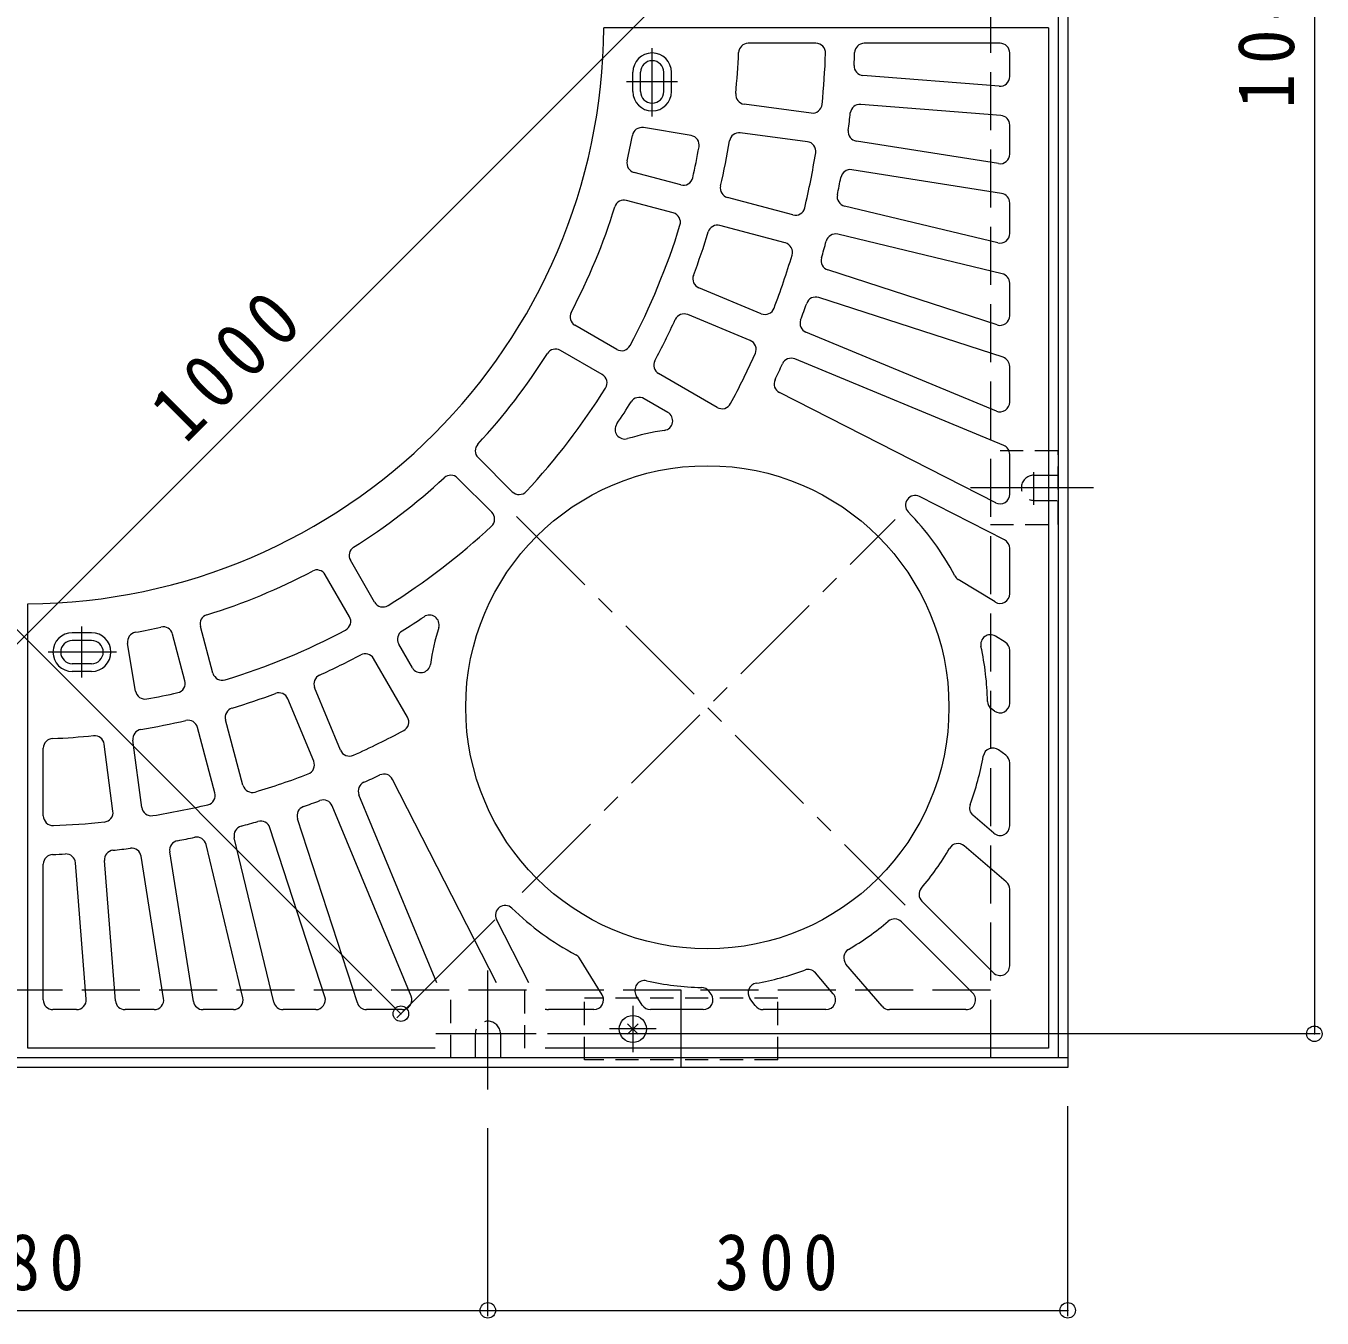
# Model space of a CAD drawing. Units: millimetres at full size, sheet at 1:10. Extents: x -1696 to 1753, y -1369 to 1129.
# Drawn here: x -1040 to -370, y -121 to 547 of the extents above; entities that cross this region are included whole.
import ezdxf

# ---------------------------------------------------------------- set-up
doc = ezdxf.new("R2010")
doc.units = ezdxf.units.MM
doc.header["$LTSCALE"] = 10
doc.header["$PDMODE"] = 32
doc.header["$PDSIZE"] = 8
for name, pattern in [('CHAIN1', [8, 5, -1, 1, -1]), ('CHAIN2', [12, 9, -1, 1, -1]), ('DASHED1', [1.8, 1.2, -0.6]), ('DASHED3', [4, 3, -1])]:
    doc.linetypes.add(name, pattern=pattern)
for name, color, linetype, lineweight in [('0-0', 3, 'Continuous', 9), ('0-1', 2, 'Continuous', 9), ('0-4', 6, 'Continuous', 9)]:
    doc.layers.add(name, color=color, linetype=linetype, lineweight=lineweight)
doc.styles.add('ＭＳ ゴシック', font='')
doc.styles.get('ＭＳ ゴシック').set_extended_font_data('MS Gothic')

msp = doc.modelspace()

# ---------------------------------------------------------------- linework, layer by layer
at = {"layer": '0-0'}
for p, q in [((-511.48, 546.4), (-741.49, 546.4)), ((-511.48, 546.4), (-511.48, 18.4)), ((-631.76, 538.4), (-666.78, 538.4)), ((-536.49, 538.4), (-606.74, 538.4)), ((-531.48, 521.19), (-531.48, 533.4)), ((-726.48, 513.4), (-726.48, 523.4)), ((-722.48, 513.4), (-722.48, 523.4)), ((-710.48, 513.4), (-710.48, 523.4)), ((-706.48, 513.4), (-706.48, 523.4)), ((-536.88, 516.21), (-607.42, 521.76)), ((-634.2, 502.34), (-668.92, 506.91)), ((-536.09, 501.1), (-608.59, 506.8)), ((-696.32, 490.64), (-720.98, 494.76)), ((-636.16, 487.47), (-670.88, 492.04)), ((-531.48, 481.07), (-531.48, 496.11)), ((-537.27, 476.13), (-610.84, 487.78)), ((-701.69, 465.11), (-725.85, 471.59)), ((-535.7, 460.7), (-613.19, 472.97)), ((-705.57, 450.62), (-729.73, 457.1)), ((-643.7, 449.57), (-677.52, 458.64)), ((-537.65, 435.15), (-616.93, 454.18)), ((-531.48, 440.01), (-531.48, 455.76)), ((-647.58, 435.09), (-681.4, 444.15)), ((-535.32, 419.16), (-620.43, 439.6)), ((-538.03, 392.7), (-625.63, 421.16)), ((-660, 398.5), (-692.35, 411.9)), ((-531.48, 397.46), (-531.48, 414.3)), ((-534.94, 375.92), (-630.26, 406.9)), ((-665.74, 384.64), (-698.09, 398.04)), ((-734.82, 380), (-756.48, 392.51)), ((-538.4, 348.13), (-636.89, 388.93)), ((-742.32, 367.01), (-763.98, 379.52)), ((-534.57, 330.31), (-642.63, 375.07)), ((-531.48, 352.75), (-531.48, 371.17)), ((-682.83, 349.99), (-713.15, 367.5)), ((-538.75, 300.66), (-650.65, 357.68)), ((-708.36, 347.41), (-720.65, 354.51)), ((-788.85, 306.37), (-806.54, 324.06)), ((-531.48, 305.12), (-531.48, 325.69)), ((-799.46, 295.76), (-817.15, 313.45)), ((-534.21, 281.51), (-578.15, 303.9)), ((-531.48, 253.59), (-531.48, 277.06)), ((-860.1, 249.23), (-872.61, 270.9)), ((-873.09, 241.73), (-885.6, 263.4)), ((-539.1, 249.33), (-558.08, 260.96)), ((-1039.48, 18.4), (-1039.48, 248.4)), ((-943.71, 212.48), (-950.19, 236.64)), ((-1006.48, 233.4), (-1016.48, 233.4)), ((-1006.48, 229.4), (-1016.48, 229.4)), ((-958.2, 208.6), (-964.68, 232.76)), ((-533.87, 228.54), (-538.88, 231.6)), ((-983.72, 203.23), (-987.85, 227.89)), ((-840.5, 215.28), (-847.59, 227.57)), ((-531.48, 196.94), (-531.48, 224.27)), ((-1006.48, 217.4), (-1016.48, 217.4)), ((-843.08, 189.74), (-860.58, 220.07)), ((-1006.48, 213.4), (-1016.48, 213.4)), ((-877.73, 172.65), (-891.13, 205)), ((-891.59, 166.91), (-904.99, 199.26)), ((-928.17, 154.49), (-937.24, 188.32)), ((-539.42, 192.9), (-540.9, 193.97)), ((-942.66, 150.61), (-951.73, 184.43)), ((-995.43, 141.11), (-1000, 175.83)), ((-980.56, 143.07), (-985.13, 177.79)), ((-1031.48, 138.67), (-1031.48, 173.7)), ((-533.55, 170.09), (-537.28, 172.8)), ((-531.48, 133.52), (-531.48, 166.04)), ((-797.1, 52.24), (-850.76, 157.56)), ((-827.85, 52.24), (-868.16, 149.55)), ((-841.22, 45.31), (-882.02, 143.81)), ((-869.01, 41.85), (-899.98, 137.18)), ((-539.73, 129.72), (-550.52, 138.94)), ((-885.79, 44.94), (-914.25, 132.54)), ((-928.24, 44.56), (-947.27, 123.84)), ((-912.25, 42.23), (-932.68, 127.34)), ((-533.24, 104.45), (-555.09, 123.11)), ((-1009.29, 43.79), (-1014.85, 114.33)), ((-994.19, 43), (-999.89, 115.51)), ((-969.22, 44.18), (-980.87, 117.76)), ((-953.78, 42.61), (-966.06, 120.1)), ((-1031.48, 43.4), (-1031.48, 113.66)), ((-531.48, 61.07), (-531.48, 100.65)), ((-540.02, 57.54), (-576.93, 94.45)), ((-780.27, 52.24), (-796.99, 85.06)), ((-550.63, 46.93), (-587.54, 83.84)), ((-742.42, 46.01), (-754.05, 64.99)), ((-597.54, 40.15), (-616.2, 62)), ((-622.81, 46.64), (-632.02, 57.43)), ((-685.99, 46.34), (-687.06, 47.82)), ((-721.62, 40.78), (-724.69, 45.79)), ((-663.17, 40.46), (-665.89, 44.19)), ((-1014.28, 38.4), (-1026.48, 38.4)), ((-974.16, 38.4), (-989.2, 38.4)), ((-933.1, 38.4), (-948.84, 38.4)), ((-890.54, 38.4), (-907.39, 38.4)), ((-845.84, 38.4), (-864.26, 38.4)), ((-746.68, 38.4), (-770.15, 38.4)), ((-690.03, 38.4), (-717.36, 38.4)), ((-626.61, 38.4), (-659.13, 38.4)), ((-554.16, 38.4), (-593.74, 38.4)), ((-828.76, 18.4), (-1039.48, 18.4)), ((-511.48, 18.4), (-771.79, 18.4))]:
    msp.add_line(p, q, dxfattribs=at)
at = {"layer": '0-0', "linetype": 'CHAIN1'}
for p, q in [((-716.48, 500.53), (-716.48, 535.87)), ((-703.39, 518.4), (-729.75, 518.4)), ((-786.63, 293.54), (-585.53, 92.45)), ((-783.77, 99), (-590.7, 292.07)), ((-1011.49, 210.3), (-1011.49, 236.66)), ((-993.61, 223.4), (-1028.95, 223.4))]:
    msp.add_line(p, q, dxfattribs=at)
at = {"layer": '0-0'}
msp.add_circle((-687.93, 194.84), 125, dxfattribs=at)
for centre, radius, start, end in [((-1041.48, 548.4), 300, 270.38197, 359.61803), ((-666.78, 533.4), 5, 90, 177.70848), ((-631.76, 533.4), 5, 357.90454, 90), ((-606.74, 533.4), 5, 90, 178.02379), ((-536.49, 533.4), 5, 0, 90), ((-716.48, 523.4), 10, 0, 180), ((-1041.48, 548.4), 370, 354.41023, 357.70753), ((-1041.48, 548.4), 415, 354.24709, 357.90335), ((-1041.48, 548.4), 430, 357.14662, 358.02388), ((-716.48, 523.4), 6, 0, 180), ((-607.02, 526.74), 5, 177.14581, 265.50136), ((-536.49, 521.19), 5, 265.50157, 0), ((-716.48, 513.4), 10, 180, 0), ((-716.48, 513.4), 6, 180, 0), ((-668.27, 511.87), 5, 174.41002, 262.5014), ((-633.55, 507.3), 5, 262.50104, 354.24731), ((-608.99, 501.82), 5, 85.49875, 173.85355), ((-1041.48, 548.4), 430, 352.64665, 353.85332), ((-536.49, 496.11), 5, 0, 85.49875), ((-1041.48, 548.4), 320, 347.20421, 349.61847), ((-721.8, 489.83), 5, 80.50034, 169.61873), ((-697.14, 485.7), 5, 349.68221, 80.50034), ((-671.53, 487.08), 5, 82.50104, 170.58948), ((-610.06, 492.72), 5, 172.64717, 261.00066), ((-1041.48, 548.4), 355, 347.04668, 349.68147), ((-1041.48, 548.4), 370, 346.91026, 350.58981), ((-636.81, 482.51), 5, 350.7533, 82.50104), ((-724.56, 476.42), 5, 167.20454, 254.9991), ((-1041.48, 548.4), 415, 346.74709, 350.7529), ((-536.49, 481.07), 5, 261.00066, 0), ((-613.97, 468.03), 5, 81.0011, 169.35262), ((-700.39, 469.94), 5, 254.9991, 347.04688), ((-676.23, 463.47), 5, 166.90984, 254.99983), ((-1041.48, 548.4), 430, 348.14667, 349.35335), ((-731.03, 452.27), 5, 74.9991, 162.795), ((-615.76, 459.04), 5, 168.14613, 256.49875), ((-536.49, 455.76), 5, 0, 81.0011), ((-1041.48, 548.4), 320, 332.20428, 342.79576), ((-706.86, 445.79), 5, 342.953, 74.9991), ((-642.4, 454.4), 5, 254.9991, 346.74664), ((-1041.48, 548.4), 355, 332.04674, 342.95328), ((-682.7, 439.32), 5, 75.00104, 163.08948), ((-1041.48, 548.4), 370, 339.41026, 343.08981), ((-1041.48, 548.4), 430, 343.64668, 344.85338), ((-621.6, 434.74), 5, 76.49875, 164.85243), ((-536.49, 440.01), 5, 256.49875, 0), ((-648.87, 430.26), 5, 343.2533, 75.00104), ((-1041.48, 548.4), 415, 339.24709, 343.2529), ((-624.08, 425.92), 5, 163.64554, 251.99956), ((-690.44, 416.52), 5, 159.40984, 247.49983), ((-536.49, 414.3), 5, 0, 76.49875), ((-1041.48, 548.4), 430, 339.14665, 340.35336), ((-631.81, 402.14), 5, 71.99956, 160.35306), ((-753.98, 396.84), 5, 152.20471, 240.00124), ((-700, 393.42), 5, 67.50104, 155.58948), ((-658.09, 403.12), 5, 247.4991, 339.24664), ((-536.49, 397.46), 5, 251.99956, 0), ((-1041.48, 548.4), 370, 331.91026, 335.58981), ((-634.98, 393.55), 5, 159.14592, 247.49849), ((-667.65, 380.02), 5, 335.7533, 67.50104), ((-1041.48, 548.4), 320, 317.20428, 327.79576), ((-766.48, 375.19), 5, 59.9991, 147.795), ((-732.32, 384.33), 5, 240.00124, 332.04591), ((-1041.48, 548.4), 415, 331.74709, 335.7529), ((-536.49, 371.17), 5, 0, 71.99956), ((-710.65, 371.83), 5, 151.90984, 239.99983), ((-1041.48, 548.4), 430, 334.64667, 335.85333), ((-644.55, 370.45), 5, 67.49959, 155.85419), ((-744.82, 362.68), 5, 327.953, 59.9991), ((-648.38, 362.13), 5, 154.64748, 242.99948), ((-1041.48, 548.4), 355, 317.04674, 327.95328), ((-1041.48, 548.4), 370, 325.98822, 328.08983), ((-723.15, 350.18), 5, 60.00063, 148.08907), ((-680.33, 354.32), 5, 239.9991, 331.74664), ((-536.49, 352.75), 5, 247.49959, 0), ((-710.86, 343.08), 5, 278.79494, 60.00124), ((-730.64, 338.64), 5, 145.98947, 286.54045), ((-687.93, 194.84), 145, 98.79414, 106.54132), ((-803.01, 327.6), 5, 137.20471, 225.00124), ((-536.49, 325.69), 5, 0, 67.49959), ((-1041.48, 548.4), 320, 302.20424, 312.79572), ((-820.68, 309.92), 5, 44.99966, 132.79619), ((-785.32, 309.91), 5, 225.00124, 317.04591), ((-580.42, 299.44), 5, 62.99948, 224.21309), ((-536.49, 305.12), 5, 243.00078, 0), ((-802.99, 292.23), 5, 312.95499, 44.99966), ((-687.93, 194.84), 145, 27.9836, 44.21323), ((-1041.48, 548.4), 355, 302.04671, 312.95325), ((-868.28, 273.4), 5, 122.2059, 210.0018), ((-536.49, 277.06), 5, 0, 62.99948), ((-1041.48, 548.4), 320, 287.20424, 297.79572), ((-889.93, 260.9), 5, 29.99876, 117.79529), ((-555.47, 265.23), 5, 207.98331, 238.49925), ((-855.77, 251.73), 5, 210.0018, 302.0479), ((-536.49, 253.59), 5, 238.50166, 0), ((-945.36, 237.94), 5, 107.205, 195.0009), ((-877.42, 239.23), 5, 297.95409, 29.99876), ((-1041.48, 548.4), 370, 301.91017, 304.01178), ((-831.72, 237.55), 5, 343.45955, 124.01053), ((-1041.48, 548.4), 320, 280.38153, 282.79579), ((-969.5, 231.47), 5, 15.0009, 102.79546), ((-1041.48, 548.4), 355, 287.04672, 297.95326), ((-687.93, 194.84), 145, 163.45868, 171.20586), ((-1016.48, 223.4), 10, 90, 270), ((-1016.48, 223.4), 6, 90, 270), ((-1006.48, 223.4), 10, 270, 90), ((-1006.48, 223.4), 6, 270, 90), ((-982.92, 228.72), 5, 100.38127, 189.49966), ((-843.26, 230.07), 5, 121.91093, 209.99937), ((-541.49, 227.34), 5, 58.50018, 192.51311), ((-536.49, 224.27), 5, 0, 58.49925), ((-1041.48, 548.4), 370, 294.41017, 298.08972), ((-864.91, 217.57), 5, 30.00107, 118.09106), ((-687.93, 194.84), 145, 1.21324, 12.51273), ((-836.17, 217.78), 5, 209.99876, 351.20506), ((-963.03, 207.3), 5, 282.95312, 15.0009), ((-938.88, 213.77), 5, 195.0009, 287.047), ((-886.51, 206.92), 5, 114.41142, 202.49986), ((-978.79, 204.06), 5, 189.49966, 280.31779), ((-1041.48, 548.4), 355, 280.31853, 282.95332), ((-1041.48, 548.4), 370, 286.91017, 290.58972), ((-909.61, 197.35), 5, 22.49913, 110.58913), ((-537.96, 198.02), 5, 181.2123, 233.99997), ((-536.49, 196.94), 5, 233.99997, 0), ((-1041.48, 548.4), 370, 279.41019, 283.08974), ((-956.56, 183.14), 5, 15.00017, 103.09016), ((-932.41, 189.61), 5, 106.90948, 194.99792), ((-847.41, 187.24), 5, 298.25426, 30.0018), ((-980.17, 178.44), 5, 99.41052, 187.49896), ((-1041.48, 548.4), 415, 294.2471, 298.25291), ((-1026.48, 173.7), 5, 92.29152, 180), ((-1041.48, 548.4), 370, 272.29247, 275.58977), ((-1004.96, 175.18), 5, 7.4986, 95.58998), ((-873.11, 174.56), 5, 202.49986, 294.2476), ((-687.93, 194.84), 145, 339.67346, 349.98369), ((-540.22, 168.75), 5, 53.99997, 169.98511), ((-536.49, 166.04), 5, 0, 54.00163), ((-896.21, 165), 5, 290.75232, 22.49986), ((-923.34, 155.79), 5, 194.99792, 286.74567), ((-1041.48, 548.4), 415, 286.7471, 290.75291), ((-863.54, 151.46), 5, 114.14581, 202.50041), ((-1041.48, 548.4), 430, 294.14667, 295.35333), ((-855.22, 155.29), 5, 27.00052, 115.35252), ((-947.49, 149.32), 5, 283.25336, 15.0009), ((-1000.39, 140.46), 5, 275.75269, 7.49896), ((-975.6, 143.72), 5, 187.49896, 279.2467), ((-1041.48, 548.4), 415, 279.2471, 283.25291), ((-895.23, 138.72), 5, 109.64694, 198.00044), ((-1041.48, 548.4), 430, 289.64664, 290.85335), ((-886.63, 141.89), 5, 22.50151, 110.85408), ((-547.27, 142.74), 5, 159.67322, 229.49908), ((-1026.48, 138.67), 5, 180, 272.09546), ((-1041.48, 548.4), 415, 272.09665, 275.75291), ((-1041.48, 548.4), 430, 285.14662, 286.35332), ((-919.01, 131), 5, 18.00044, 106.35446), ((-1041.48, 548.4), 430, 280.64665, 281.85333), ((-952.13, 122.67), 5, 13.50125, 101.85387), ((-927.82, 128.51), 5, 105.14757, 193.50125), ((-536.49, 133.52), 5, 229.49908, 0), ((-994.91, 115.9), 5, 96.14645, 184.50125), ((-1041.48, 548.4), 430, 276.14668, 277.35335), ((-985.81, 116.97), 5, 8.99934, 97.35283), ((-961.12, 120.89), 5, 100.64738, 188.9989), ((-687.93, 194.84), 145, 319.78014, 329.76477), ((-558.34, 119.31), 5, 49.49908, 149.76462), ((-1026.48, 113.66), 5, 91.97621, 180), ((-1041.48, 548.4), 430, 271.97612, 272.85338), ((-1019.83, 113.94), 5, 4.49864, 92.85419), ((-573.4, 97.99), 5, 139.78114, 225.00201), ((-536.49, 100.65), 5, 0, 49.49908), ((-792.53, 87.33), 5, 45.78691, 207.00052), ((-687.93, 194.84), 145, 225.78677, 242.0164), ((-687.93, 194.84), 145, 300.23523, 310.21986), ((-591.07, 80.31), 5, 44.99799, 130.21886), ((-612.4, 65.25), 5, 120.23538, 220.50092), ((-758.31, 62.38), 5, 31.50075, 62.01669), ((-536.49, 61.07), 5, 225.00201, 0), ((-687.93, 194.84), 145, 280.01631, 290.32654), ((-635.83, 54.18), 5, 40.50092, 110.32678), ((-720.43, 48.41), 5, 77.48689, 211.49982), ((-687.93, 194.84), 145, 257.48727, 268.78676), ((-691.11, 44.88), 5, 36.00003, 88.7877), ((-661.84, 47.13), 5, 100.01489, 216.00003), ((-1026.48, 43.4), 5, 180, 270), ((-1014.28, 43.4), 5, 270, 4.49843), ((-989.2, 43.4), 5, 184.50125, 270), ((-974.16, 43.4), 5, 270, 8.99934), ((-948.84, 43.4), 5, 188.9989, 270), ((-933.1, 43.4), 5, 270, 13.50125), ((-907.39, 43.4), 5, 193.50125, 270), ((-890.54, 43.4), 5, 270, 18.00044), ((-864.26, 43.4), 5, 198.00044, 270), ((-845.84, 43.4), 5, 270, 22.50041), ((-746.68, 43.4), 5, 270, 31.49834), ((-717.36, 43.4), 5, 211.50075, 270), ((-690.03, 43.4), 5, 270, 36.00003), ((-659.13, 43.4), 5, 215.99837, 270), ((-626.61, 43.4), 5, 270, 40.50092), ((-554.16, 43.4), 5, 270, 44.99799), ((-770.15, 43.4), 5, 250.85382, 270), ((-593.74, 43.4), 5, 220.50092, 270)]:
    msp.add_arc(centre, radius, start, end, dxfattribs=at)
at = {"layer": '0-1'}
for p, q in [((-501.48, 1088.4), (-501.48, 8.4)), ((-506.48, 1083.4), (-506.48, 13.4)), ((-701.48, 8.4), (-701.48, 48.4)), ((-723.77, 31.11), (-729.2, 25.68)), ((-729.2, 31.11), (-723.77, 25.68)), ((-501.48, 13.4), (-1581.48, 13.4))]:
    msp.add_line(p, q, dxfattribs=at)
at = {"layer": '0-1', "linetype": 'DASHED3'}
for p, q in [((-541.48, 1083.4), (-541.48, 13.4)), ((-541.48, 48.4), (-1541.48, 48.4))]:
    msp.add_line(p, q, dxfattribs=at)
at = {"layer": '0-1', "linetype": 'DASHED1'}
for p, q in [((-506.48, 327.47), (-541.48, 327.47)), ((-518.98, 314.9), (-506.48, 314.9)), ((-518.98, 301.9), (-506.48, 301.9)), ((-820.56, 13.4), (-820.56, 48.4)), ((-782.56, 48.4), (-782.56, 13.4)), ((-751.48, 12.4), (-751.48, 44.4)), ((-651.48, 44.4), (-751.48, 44.4)), ((-651.48, 12.4), (-651.48, 44.4)), ((-807.98, 25.9), (-807.98, 13.4)), ((-794.98, 25.9), (-794.98, 13.4)), ((-782.56, 13.4), (-820.56, 13.4)), ((-651.48, 12.4), (-751.48, 12.4))]:
    msp.add_line(p, q, dxfattribs=at)
at = {"layer": '0-1', "linetype": 'CHAIN2'}
for p, q in [((-518.98, 299.59), (-518.98, 316.55)), ((-488.08, 308.4), (-551.71, 308.4)), ((-801.48, -2.98), (-801.48, 58.62)), ((-776.41, 25.9), (-828.38, 25.9))]:
    msp.add_line(p, q, dxfattribs=at)
at = {"layer": '0-1', "linetype": 'CHAIN1'}
for p, q in [((-726.48, 40.4), (-726.48, 16.4)), ((-714.48, 28.4), (-738.48, 28.4))]:
    msp.add_line(p, q, dxfattribs=at)
at = {"layer": '0-1'}
msp.add_lwpolyline([(-501.48, 8.4), (-1581.48, 8.4), (-1581.48, 1088.4)], dxfattribs=at)
at = {"layer": '0-1', "linetype": 'DASHED1'}
msp.add_lwpolyline([(-541.48, 289.47), (-506.48, 289.47), (-506.48, 327.47)], dxfattribs=at)
at = {"layer": '0-1'}
msp.add_circle((-726.48, 28.4), 7, dxfattribs=at)
at = {"layer": '0-1', "linetype": 'DASHED1'}
for centre, start, end in [((-518.98, 308.4), 90, 270), ((-801.48, 25.9), 0, 180)]:
    msp.add_arc(centre, 6.5, start, end, dxfattribs=at)
at = {"layer": '0-4', "color": 7}
for p, q in [((-373.88, 1070.9), (-373.88, 25.9)), ((-1553.59, 743.4), (-846.48, 36.29)), ((-1236.49, 36.29), (-529.38, 743.4)), ((-848.6, 34.17), (-797.92, 84.86)), ((-370.88, 25.9), (-770.71, 25.9)), ((-501.48, -120.2), (-501.48, -11.6)), ((-801.48, -120.2), (-801.48, -22.98)), ((-1281.48, -117.2), (-801.48, -117.2)), ((-801.48, -117.2), (-501.48, -117.2))]:
    msp.add_line(p, q, dxfattribs=at)
for p in [(-846.48, 36.29), (-373.88, 25.9), (-801.48, -117.2), (-501.48, -117.2)]:
    msp.add_point(p, dxfattribs=at)

# ---------------------------------------------------------------- texts
at = {"layer": '0-4', "color": 2, "char_height": 29.33, "attachment_point": 7, "style": 'ＭＳ ゴシック'}
for s, insert, rotation in [('\\T1.28;\\W0.9;1045', (-383.88, 504.65), 90), ('\\T1.28;\\W0.9;1000', (-957.58, 330.32), 45)]:
    msp.add_mtext(s, dxfattribs=dict(at, insert=insert, rotation=rotation))
for s, insert in [('\\T1.27;\\W0.9;480', (-1073.98, -107.2)), ('\\T1.27;\\W0.9;300', (-683.98, -107.2))]:
    msp.add_mtext(s, dxfattribs=dict(at, insert=insert))

doc.saveas('drawing.dxf')
